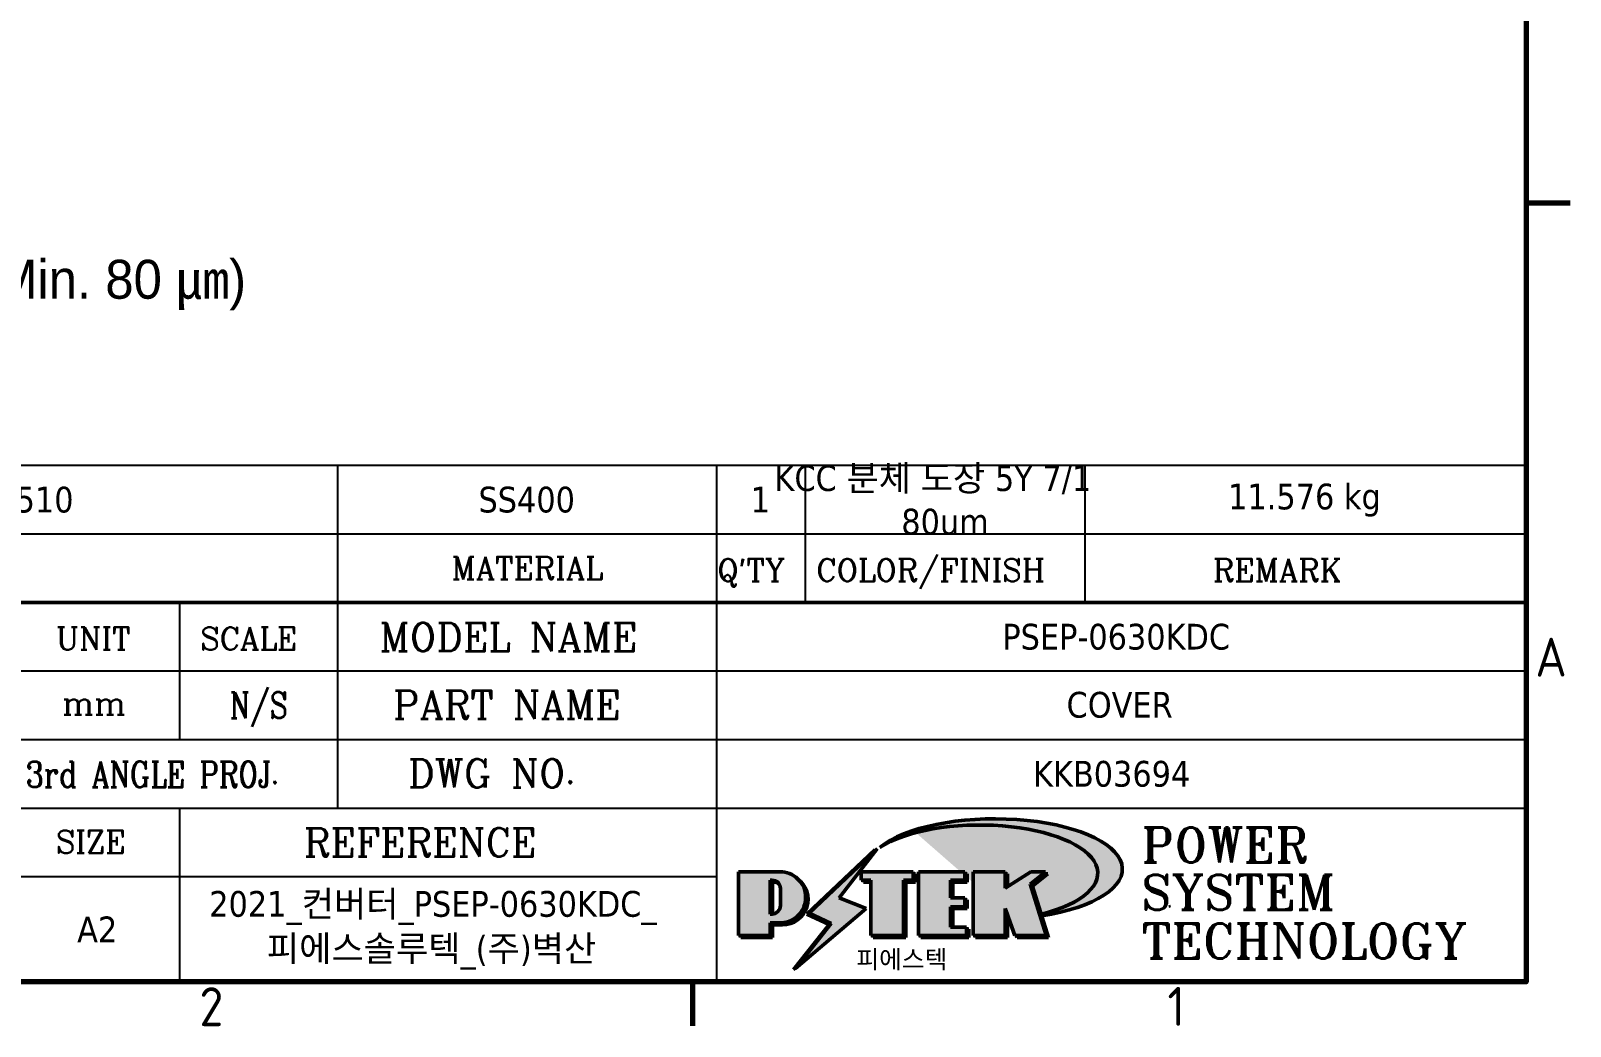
# Model space of a CAD drawing. Header units: millimetres. Extents: x 0 to 1188, y 0 to 840.
# Drawn here: x 937.5 to 1174.8, y 13.1 to 166.5 of the extents above; entities that cross this region are included whole.
import ezdxf
from ezdxf.enums import TextEntityAlignment as Align

# ---------------------------------------------------------------- set-up
doc = ezdxf.new("R2010")
doc.units = ezdxf.units.MM
doc.header["$LTSCALE"] = 2
doc.layers.get('0').update_dxf_attribs({"lineweight": 25})
doc.layers.add('경계(ISO)', color=7, linetype='Continuous', lineweight=70)
doc.layers.add('기호(ISO)', color=7, linetype='Continuous', lineweight=25)
doc.layers.add('제목(ISO)', color=5, linetype='Continuous', lineweight=50, true_color=0x0000ff)
doc.layers.add('해치(ISO)', color=1, linetype='Continuous', lineweight=18, true_color=0xff0000)
doc.styles.add('HAN_370', font='', dxfattribs={"width": 2})
doc.styles.add('ISO Proportional', font='arial.ttf')
doc.styles.add('ISO ProportionalPSTEK', font='isocp.shx')
doc.styles.add('RC_284', font='ROMANC.shx')
doc.styles.add('RC_292', font='ROMANC.shx')
doc.styles.add('ROMANT_294', font='romant.shx')
doc.styles.add('텍스트 스타일333', font='ROMANC.shx', dxfattribs={"width": 0.800000011920929})
doc.styles.add('텍스트 스타일359', font='tahoma.ttf')
doc.styles.get('HAN_370').set_extended_font_data('GulimChe')

# ---------------------------------------------------------------- blocks, each defined once
blk = doc.blocks.new('경계 Default Border')
at = {"layer": '경계(ISO)'}
for p, q in [((584.0000152587891, 70), (587.400016784668, 70)), ((519.7499847412109, 10), (519.7499847412109, 6.599999666213989))]:
    blk.add_line(p, q, dxfattribs=at)
at = {"layer": '경계(ISO)', "flags": 128}
blk.add_lwpolyline([(10, 10), (10, 410), (584.0000152587891, 410), (584.0000152587891, 10), (10, 10)], dxfattribs=at)
at = {"layer": '경계(ISO)', "color": 1, "true_color": 0xff0000, "char_height": 3.00000011920929, "attachment_point": 7, "style": 'ISO ProportionalPSTEK'}
for s, insert in [('A', (584.7144008173592, 33.49284856929444)), ('2', (481.752739416884, 6.57139439638704)), ('1', (556.3610661041481, 6.59999988079071))]:
    blk.add_mtext(s, dxfattribs=dict(at, insert=insert))
blk = doc.blocks.new('제목 블록 PSTEK')
at = {"true_color": 0x848484}
for points in [[(317.2195697678507, 17.0593801673321), (322.0326348870767, 21.62682475217465), (322.2781991042243, 21.94392121864296), (317.0471853425802, 16.97985676345368), (318.7512090904202, 16.1899260703855), (316.0018030350395, 12.71868385740789), (316.3356552234328, 13.00206718743325), (318.9235935156908, 16.2694494742633)], [(321.9846681452406, 19.60711530335299), (321.4042753185749, 19.60711530335299), (321.4042753185749, 19.45905590879572), (321.9846681452406, 19.45905590879572)], [(324.6615819988275, 19.45905590879572), (325.4196460989604, 19.45905590879572), (325.4196460989604, 20.11051724484596), (325.2419748254881, 20.11051724484596), (325.2419748254881, 19.60711530335299), (324.4839107253602, 19.60711530335299), (324.4839107253602, 15.3430047401139), (322.1623394187076, 15.3430047401139), (322.1623394187076, 15.19494534555726), (324.6615819988275, 15.19494534555726)], [(328.2914414389548, 19.45905590879572), (329.4054050004294, 19.45905590879572), (329.4054050004294, 20.11051724484596), (329.2277337269622, 20.11051724484596), (329.2277337269622, 19.60711530335299), (328.1137701654877, 19.60711530335299), (328.1137701654877, 18.25543873810179), (328.2914414389548, 18.25543873810179)], [(332.5088862584528, 20.1105172448466), (332.3312149849806, 20.1105172448466), (332.3312149849806, 18.99741471888368), (332.5088862584528, 19.11081371413894)], [(335.6156307331414, 20.11051724484596), (335.2535118015555, 20.11051724484596), (334.2514536401189, 19.30614745124769), (335.4855464857051, 15.3430047401139), (333.1954852176545, 15.3430047401139), (333.2478643833523, 15.19494534555726), (335.6632177591723, 15.19494534555726), (334.4291249135862, 19.15808805669106)], [(328.2914414389548, 17.41554667867274), (329.4054050004294, 17.41554667867274), (329.4054050004294, 18.10737934354514), (329.2277337269622, 18.10737934354514), (329.2277337269622, 17.56360607323003), (328.1137701654877, 17.56360607323003), (328.1137701654877, 15.9944660761648), (328.2914414389548, 15.9944660761648)], [(332.5088862584528, 16.92964231796647), (332.3312149849806, 17.43186301645164), (332.3312149849806, 15.3430047401139), (330.0369607660135, 15.3430047401139), (330.0369607660135, 15.19494534555726), (332.5088862584528, 15.19494534555726)], [(329.5356972676428, 15.8464066816075), (329.3580259941756, 15.8464066816075), (329.3580259941756, 15.3430047401139), (325.8342124037171, 15.3430047401139), (325.8342124037171, 15.19494534555726), (329.5356972676428, 15.19494534555726)]]:
    blk.add_hatch(color=252, dxfattribs=at).paths.add_polyline_path(points)
at = {"true_color": 0x0000ff}
blk.add_hatch(color=5, dxfattribs=at).paths.add_polyline_path([(321.6183518841322, 17.4193704504104), (319.5281351041078, 18.24969419629727), (322.4505835294948, 22.02344462252142), (317.2195697678507, 17.0593801673321), (318.9235935156908, 16.2694494742633), (316.1741874603099, 12.79820726128571)])
at = {"true_color": 0xff0000}
h = blk.add_hatch(color=1, dxfattribs=at)
edge = h.paths.add_edge_path(flags=0)
edge.add_line((314.2242174273352, 19.60711530335299), (314.2242174273352, 17.00126995915134))
edge.add_line((314.2242174273352, 17.00126995915134), (314.3485873187598, 17.00126995915134))
edge.add_arc((314.3485873187598, 17.6527312952023), 0.6514613360509371, 270, 360)
edge.add_line((315.0000486548106, 17.6527312952023), (315.0000486548106, 18.95565396730211))
edge.add_arc((314.3485873187598, 18.95565396730212), 0.6514613360508712, 0, 90)
edge.add_line((314.3485873187598, 19.60711530335299), (314.2242174273352, 19.60711530335299))
edge = h.paths.add_edge_path()
edge.add_arc((314.9847713324306, 18.28938669179658), 1.969189947606664, 269.9999999999959, 450)
edge.add_line((314.9847713324306, 20.25857663940318), (311.7664314776902, 20.25857663940324))
edge.add_line((311.7664314776902, 20.25857663940324), (311.7664314776902, 15.3430047401139))
edge.add_line((311.7664314776902, 15.3430047401139), (314.2242174273352, 15.3430047401139))
edge.add_line((314.2242174273352, 15.3430047401139), (314.2242174273352, 16.32019674418991))
edge.add_line((314.2242174273352, 16.32019674418991), (314.9847713324307, 16.32019674418991))
for points in [[(324.4839107253602, 19.60711530335299), (325.2419748254881, 19.60711530335299), (325.2419748254881, 20.25857663940324), (321.2266040451076, 20.25857663940324), (321.2266040451076, 19.60711530335299), (321.9846681452406, 19.60711530335299), (321.9846681452406, 15.3430047401139), (324.4839107253602, 15.3430047401139)], [(329.2277337269622, 20.25857663940324), (325.65654113025, 20.25857663940324), (325.65654113025, 15.3430047401139), (329.3580259941756, 15.3430047401139), (329.3580259941756, 15.9944660761648), (328.1137701654877, 15.9944660761648), (328.1137701654877, 17.56360607323003), (329.2277337269622, 17.56360607323003), (329.2277337269622, 18.25543873810179), (328.1137701654877, 18.25543873810179), (328.1137701654877, 19.60711530335299), (329.2277337269622, 19.60711530335299)], [(332.3312149849806, 20.25857663940324), (329.8592894925411, 20.25857663940324), (329.8592894925411, 15.3430047401139), (332.3312149849806, 15.3430047401139), (332.3312149849806, 17.4318630164523), (333.0701931098801, 15.3430047401139), (335.4855464857051, 15.3430047401139), (334.2514536401189, 19.30614745124769), (335.4379594596742, 20.25857663940324), (334.3071782107978, 20.25857663940324), (332.3312149849806, 18.99741471888304)]]:
    blk.add_hatch(color=1, dxfattribs=at).paths.add_polyline_path(points)
at = {"true_color": 0x848484}
h = blk.add_hatch(color=252, dxfattribs=at)
edge = h.paths.add_edge_path()
edge.add_arc((314.9847713324309, 18.28938669179657), 1.969189947606666, 270, 406.8278729790604)
edge.add_arc((315.1624426058984, 18.1413272972396), 1.969189947606962, -90, 53.560984836317004, ccw=False)
edge.add_line((315.1624426058984, 16.17213734963263), (314.4018887008024, 16.17213734963263))
edge.add_line((314.4018887008024, 16.17213734963263), (314.4018887008024, 15.19494534555726))
edge.add_line((314.4018887008024, 15.19494534555726), (311.9441027511573, 15.19494534555726))
edge.add_line((311.9441027511573, 15.19494534555726), (311.9441027511573, 15.3430047401139))
edge.add_line((311.9441027511573, 15.3430047401139), (314.2242174273352, 15.3430047401139))
edge.add_line((314.2242174273352, 15.3430047401139), (314.2242174273352, 16.32019674418991))
edge.add_line((314.2242174273352, 16.32019674418991), (314.9847713324309, 16.32019674418991))
h = blk.add_hatch(color=252, dxfattribs=at)
edge = h.paths.add_edge_path()
edge.add_line((314.4018887008024, 19.45905590879572), (314.5262585922315, 19.45905590879572))
edge.add_arc((314.5262585922314, 18.80759457274939), 0.6514613360463194, 60.4189348879147, 90.00000000000318, ccw=False)
edge.add_arc((314.3485873187602, 18.95565396730057), 0.6514613360524251, 39.96992292766206, 90.00000000009999)
edge.add_line((314.3485873187591, 19.60711530335307), (314.2242174273352, 19.60711530335298))
edge.add_line((314.2242174273352, 19.60711530335299), (314.2242174273352, 17.00126995915134))
edge.add_line((314.2242174273352, 17.00126995915134), (314.3485873187591, 17.00126995915134))
edge.add_arc((314.3485873187568, 17.652731295233), 0.6514613360816299, 270.0000000002, 274.6930825552478)
edge.add_line((314.4018887008024, 17.0034541317032), (314.4018887008024, 19.45905590879572))
at = {"layer": '해치(ISO)', "true_color": 0x27d1fc}
h = blk.add_hatch(color=140, dxfattribs=at)
edge = h.paths.add_edge_path()
edge.add_ellipse((330.3660919371412, 20.15576403068321), major_axis=(9.100907360794343, 0), ratio=0.4069904968023172, start_angle=301.3098473703837, end_angle=507.7436900681698)
edge.add_ellipse((331.5340919371412, 20.4634168429492), major_axis=(-9.82350664112931, 0), ratio=0.3942600559756514, start_angle=111.51207141178469, end_angle=334.47025347086895, ccw=False)
edge.add_line((335.1363447531188, 16.8601935978785), (335.0955236905705, 16.99119398620872))
at = {"color": 180, "true_color": 0x3f00ff}
for p, q in [((182.4757929790549, 51.56524660363496), (372.4757929537551, 51.56524660363496)), ((280.8758854511282, 51.56524660363496), (280.8758854511282, 41.00524660363494)), ((310.0881549537552, 51.56524660363496), (310.0881549537553, 41.00524660363494)), ((316.9044520275131, 51.56524660363496), (316.9044520275127, 41.00524660363494)), ((338.4566026226726, 51.56524660363496), (338.4566026226727, 41.00524660363494)), ((372.4757929537551, 51.56524660363496), (372.4757929537551, 11.79100474011389)), ((182.475792979055, 46.2852466036349), (372.4757929537551, 46.28524660363492)), ((268.6918866058747, 41.00524660363494), (268.6918866058747, 30.44524660363498)), ((280.8758854511282, 41.00524660363494), (280.8758854511282, 25.16524660363502)), ((310.088154953755, 41.00524660363494), (310.088154953755, 11.79100474011392)), ((206.451475290024, 35.72524660363497), (372.4757929537551, 35.72524660363497)), ((255.917593136736, 30.44524660363498), (372.4757929537552, 30.44524660363501)), ((255.9175931367359, 25.16524660363502), (372.4757929537552, 25.165246603635)), ((268.6918866058744, 25.16524660363502), (268.6918866058744, 11.79100474011392)), ((255.9175931367359, 19.88524660363481), (310.0881549537553, 19.88524660363481)), ((182.475792979055, 11.79100474011392), (372.4757929537551, 11.79100474011389))]:
    blk.add_line(p, q, dxfattribs=at)
at = {"color": 7, "lineweight": 50}
blk.add_line((206.451475290024, 41.00524660363494), (372.4757929537551, 41.00524660363496), dxfattribs=at)
at = {"color": 7}
for p, q in [((322.2781991042243, 21.94392121864296), (317.0471853425802, 16.97985676345368)), ((322.4505835294948, 22.02344462252142), (317.2195697678507, 17.0593801673321)), ((317.2195697678507, 17.0593801673321), (322.0326348870767, 21.62682475217465)), ((319.5281351041078, 18.24969419629727), (322.4505835294948, 22.02344462252142)), ((322.0326348870767, 21.62682475217465), (322.2781991042243, 21.94392121864296)), ((311.7664314776902, 20.25900474011391), (311.7664314776902, 15.34300474011391)), ((314.9847713324309, 20.25857663940324), (311.7664314776902, 20.25857663940324)), ((314.9847713324309, 20.25857663940324), (311.7664314776902, 20.25857663940324)), ((311.7664314776902, 20.25857663940324), (311.7664314776902, 15.3430047401139)), ((325.2419748254881, 20.25857663940324), (321.2266040451076, 20.25857663940324)), ((321.2266040451076, 20.25857663940324), (321.2266040451076, 19.60711530335299)), ((325.2419748254881, 20.25857663940324), (321.2266040451076, 20.25857663940324)), ((321.2266040451076, 20.25857663940324), (321.2266040451076, 19.60711530335299)), ((325.2419748254881, 19.60711530335299), (325.2419748254881, 20.25857663940324)), ((325.2419748254881, 19.60711530335299), (325.2419748254881, 20.25857663940324)), ((329.2277337269622, 20.25857663940324), (325.65654113025, 20.25857663940324)), ((325.65654113025, 20.25857663940324), (325.65654113025, 15.3430047401139)), ((325.65654113025, 20.25857663940324), (325.65654113025, 15.3430047401139)), ((329.2277337269622, 20.25857663940324), (325.65654113025, 20.25857663940324)), ((329.2277337269622, 19.60711530335299), (329.2277337269622, 20.25857663940324)), ((329.2277337269622, 19.60711530335299), (329.2277337269622, 20.25857663940324)), ((332.3312149849806, 20.25857663940324), (329.8592894925411, 20.25857663940324)), ((329.8592894925411, 20.25857663940324), (329.8592894925411, 15.3430047401139)), ((329.8592894925411, 20.25857663940324), (329.8592894925411, 15.3430047401139)), ((332.3312149849806, 20.25857663940324), (329.8592894925411, 20.25857663940324)), ((334.3071782107978, 20.25857663940324), (332.3312149849806, 18.99741471888304)), ((332.3312149849806, 18.99741471888304), (332.3312149849806, 20.25857663940324)), ((334.3071782107978, 20.25857663940324), (332.3312149849806, 18.99741471888304)), ((332.3312149849806, 18.99741471888304), (332.3312149849806, 20.25857663940324)), ((334.2514536401189, 19.30614745124769), (335.4379594596742, 20.25857663940324)), ((334.2514536401189, 19.30614745124769), (335.4379594596742, 20.25857663940324)), ((335.4379594596742, 20.25857663940324), (334.3071782107978, 20.25857663940324)), ((335.4379594596742, 20.25857663940324), (334.3071782107978, 20.25857663940324)), ((314.2242174273352, 17.00126995915134), (314.2242174273352, 19.60711530335299)), ((314.2242174273352, 19.60711530335299), (314.3485873187591, 19.60711530335299)), ((314.3485873187591, 19.60711530335299), (314.2242174273352, 19.60711530335299)), ((314.2242174273352, 19.60711530335299), (314.2242174273352, 17.00126995915134)), ((314.2242174273352, 17.00126995915134), (314.2242174273352, 19.60711530335299)), ((314.2242174273352, 19.60711530335299), (314.3485873187591, 19.60711530335299)), ((314.4018887008024, 19.45905590879572), (314.5262585922314, 19.45905590879572)), ((314.4018887008024, 17.0034541317032), (314.4018887008024, 19.45905590879572)), ((321.2266040451076, 19.60711530335299), (321.9846681452406, 19.60711530335299)), ((321.2266040451076, 19.60711530335299), (321.9846681452406, 19.60711530335299)), ((321.4042753185749, 19.60711530335299), (321.4042753185749, 19.45905590879572)), ((321.9846681452406, 19.60711530335299), (321.4042753185749, 19.60711530335299)), ((321.4042753185749, 19.45905590879572), (321.9846681452406, 19.45905590879572)), ((321.9846681452406, 19.60711530335299), (321.9846681452406, 15.3430047401139)), ((321.9846681452406, 19.45905590879572), (321.9846681452406, 19.60711530335299)), ((321.9846681452406, 19.60711530335299), (321.9846681452406, 15.3430047401139)), ((324.4839107253602, 19.60711530335299), (325.2419748254881, 19.60711530335299)), ((324.4839107253602, 15.3430047401139), (324.4839107253602, 19.60711530335299)), ((325.2419748254881, 19.60711530335299), (324.4839107253602, 19.60711530335299)), ((324.4839107253602, 19.60711530335299), (324.4839107253602, 15.3430047401139)), ((324.4839107253602, 19.60711530335299), (325.2419748254881, 19.60711530335299)), ((324.4839107253602, 15.3430047401139), (324.4839107253602, 19.60711530335299)), ((324.6615819988275, 19.45905590879572), (325.4196460989604, 19.45905590879572)), ((324.6615819988275, 15.19494534555726), (324.6615819988275, 19.45905590879572)), ((325.4196460989604, 20.11051724484596), (325.2419748254881, 20.11051724484596)), ((325.2419748254881, 20.11051724484596), (325.2419748254881, 19.60711530335299)), ((325.4196460989604, 19.45905590879572), (325.4196460989604, 20.11051724484596)), ((328.1137701654877, 18.25543873810179), (328.1137701654877, 19.60711530335299)), ((328.1137701654877, 19.60711530335299), (329.2277337269622, 19.60711530335299)), ((329.2277337269622, 19.60711530335299), (328.1137701654877, 19.60711530335299)), ((328.1137701654877, 19.60711530335299), (328.1137701654877, 18.25543873810179)), ((328.1137701654877, 18.25543873810179), (328.1137701654877, 19.60711530335299)), ((328.1137701654877, 19.60711530335299), (329.2277337269622, 19.60711530335299)), ((328.2914414389548, 18.25543873810179), (328.2914414389548, 19.45905590879572)), ((328.2914414389548, 19.45905590879572), (329.4054050004294, 19.45905590879572)), ((329.4054050004294, 20.11051724484596), (329.2277337269622, 20.11051724484596)), ((329.2277337269622, 20.11051724484596), (329.2277337269622, 19.60711530335299)), ((329.4054050004294, 19.45905590879572), (329.4054050004294, 20.11051724484596)), ((332.5088862584528, 20.1105172448466), (332.3312149849806, 20.1105172448466)), ((332.3312149849806, 20.1105172448466), (332.3312149849806, 18.99741471888368)), ((332.3312149849806, 18.99741471888368), (332.5088862584528, 19.11081371413894)), ((332.5088862584528, 19.11081371413894), (332.5088862584528, 20.1105172448466)), ((335.2535118015555, 20.11051724484596), (334.2514536401189, 19.30614745124769)), ((335.4855464857051, 15.3430047401139), (334.2514536401189, 19.30614745124769)), ((334.2514536401189, 19.30614745124769), (335.4855464857051, 15.3430047401139)), ((335.4855464857051, 15.3430047401139), (334.2514536401189, 19.30614745124769)), ((334.4291249135862, 19.15808805669104), (335.6156307331414, 20.11051724484596)), ((335.6632177591723, 15.19494534555726), (334.4291249135862, 19.15808805669104)), ((335.6156307331414, 20.11051724484596), (335.2535118015555, 20.11051724484596)), ((315.0000486548106, 18.95565396730275), (315.0000486548106, 17.65273129520161)), ((315.0000486548106, 18.95565396730275), (315.0000486548106, 17.65273129520161)), ((321.6183518841322, 17.4193704504104), (319.5281351041078, 18.24969419629727)), ((329.2277337269622, 18.25543873810179), (328.1137701654877, 18.25543873810179)), ((328.1137701654877, 18.25543873810179), (328.2914414389548, 18.25543873810179)), ((329.2277337269622, 18.25543873810179), (328.1137701654877, 18.25543873810179)), ((329.2277337269622, 17.56360607323003), (329.2277337269622, 18.25543873810179)), ((329.2277337269622, 17.56360607323003), (329.2277337269622, 18.25543873810179)), ((329.4054050004294, 18.10737934354514), (329.2277337269622, 18.10737934354514)), ((329.2277337269622, 18.10737934354514), (329.2277337269622, 17.56360607323003)), ((329.4054050004294, 17.41554667867274), (329.4054050004294, 18.10737934354514)), ((314.3485873187591, 17.00126995915134), (314.2242174273352, 17.00126995915134)), ((314.2242174273352, 17.00126995915134), (314.3485873187591, 17.00126995915134)), ((314.3485873187591, 17.00126995915134), (314.2242174273352, 17.00126995915134)), ((316.1741874603099, 12.79820726128571), (321.6183518841322, 17.4193704504104)), ((317.0471853425802, 16.97985676345368), (318.7512090904202, 16.1899260703855)), ((318.9235935156908, 16.2694494742633), (317.2195697678507, 17.0593801673321)), ((317.2195697678507, 17.0593801673321), (318.9235935156908, 16.2694494742633)), ((328.1137701654877, 17.56360607323003), (329.2277337269622, 17.56360607323003)), ((328.1137701654877, 15.9944660761648), (328.1137701654877, 17.56360607323003)), ((329.2277337269622, 17.56360607323003), (328.1137701654877, 17.56360607323003)), ((328.1137701654877, 17.56360607323003), (328.1137701654877, 15.9944660761648)), ((328.1137701654877, 17.56360607323003), (329.2277337269622, 17.56360607323003)), ((328.1137701654877, 15.9944660761648), (328.1137701654877, 17.56360607323003)), ((328.2914414389548, 15.9944660761648), (328.2914414389548, 17.41554667867274)), ((328.2914414389548, 17.41554667867274), (329.4054050004294, 17.41554667867274)), ((332.3312149849806, 17.4318630164523), (333.0701931098801, 15.3430047401139)), ((332.3312149849806, 15.3430047401139), (332.3312149849806, 17.4318630164523)), ((332.5088862584528, 16.92964231796647), (332.3312149849806, 17.43186301645164)), ((332.3312149849806, 17.43186301645164), (332.3312149849806, 15.3430047401139)), ((332.3312149849806, 17.4318630164523), (333.0701931098801, 15.3430047401139)), ((332.3312149849806, 15.3430047401139), (332.3312149849806, 17.4318630164523)), ((332.5088862584528, 15.19494534555726), (332.5088862584528, 16.92964231796647)), ((345.0447381189468, 17.50375595811051), (344.9867755289346, 17.689895936919)), ((314.2242174273352, 16.32019674418991), (314.9847713324309, 16.32019674418991)), ((314.2242174273352, 15.3430047401139), (314.2242174273352, 16.32019674418991)), ((314.9847713324309, 16.32019674418991), (314.2242174273352, 16.32019674418991)), ((314.2242174273352, 16.32019674418991), (314.2242174273352, 15.3430047401139)), ((314.2242174273352, 16.32019674418991), (314.9847713324309, 16.32019674418991)), ((314.2242174273352, 15.3430047401139), (314.2242174273352, 16.32019674418991)), ((314.4018887008024, 16.17213734963263), (315.162442605898, 16.17213734963263)), ((314.4018887008024, 15.19494534555726), (314.4018887008024, 16.17213734963263)), ((318.7512090904202, 16.1899260703855), (316.0018030350395, 12.71868385740789)), ((318.9235935156908, 16.2694494742633), (316.1741874603099, 12.79820726128571)), ((316.3356552234328, 13.00206718743325), (318.9235935156908, 16.2694494742633)), ((329.3580259941756, 15.9944660761648), (328.1137701654877, 15.9944660761648)), ((328.1137701654877, 15.9944660761648), (328.2914414389548, 15.9944660761648)), ((329.3580259941756, 15.9944660761648), (328.1137701654877, 15.9944660761648)), ((329.3580259941756, 15.3430047401139), (329.3580259941756, 15.9944660761648)), ((329.3580259941756, 15.3430047401139), (329.3580259941756, 15.9944660761648)), ((329.5356972676428, 15.8464066816075), (329.3580259941756, 15.8464066816075)), ((329.3580259941756, 15.8464066816075), (329.3580259941756, 15.3430047401139)), ((329.5356972676428, 15.19494534555726), (329.5356972676428, 15.8464066816075)), ((311.7664314776902, 15.3430047401139), (314.2242174273352, 15.3430047401139)), ((311.7664314776902, 15.3430047401139), (314.2242174273352, 15.3430047401139)), ((314.2242174273352, 15.3430047401139), (311.9441027511573, 15.3430047401139)), ((311.9441027511573, 15.3430047401139), (311.9441027511573, 15.19494534555726)), ((311.9441027511573, 15.19494534555726), (314.4018887008024, 15.19494534555726)), ((321.9846681452406, 15.3430047401139), (324.4839107253602, 15.3430047401139)), ((321.9846681452406, 15.3430047401139), (324.4839107253602, 15.3430047401139)), ((324.4839107253602, 15.3430047401139), (322.1623394187076, 15.3430047401139)), ((322.1623394187076, 15.3430047401139), (322.1623394187076, 15.19494534555726)), ((322.1623394187076, 15.19494534555726), (324.6615819988275, 15.19494534555726)), ((325.65654113025, 15.3430047401139), (329.3580259941756, 15.3430047401139)), ((325.65654113025, 15.3430047401139), (329.3580259941756, 15.3430047401139)), ((329.3580259941756, 15.3430047401139), (325.8342124037171, 15.3430047401139)), ((325.8342124037171, 15.3430047401139), (325.8342124037171, 15.19494534555726)), ((325.8342124037171, 15.19494534555726), (329.5356972676428, 15.19494534555726)), ((329.8592894925411, 15.3430047401139), (332.3312149849806, 15.3430047401139)), ((329.8592894925411, 15.3430047401139), (332.3312149849806, 15.3430047401139)), ((332.3312149849806, 15.3430047401139), (330.0369607660135, 15.3430047401139)), ((330.0369607660135, 15.3430047401139), (330.0369607660135, 15.19494534555726)), ((330.0369607660135, 15.19494534555726), (332.5088862584528, 15.19494534555726)), ((333.0701931098801, 15.3430047401139), (335.4855464857051, 15.3430047401139)), ((333.0701931098801, 15.3430047401139), (335.4855464857051, 15.3430047401139)), ((335.4855464857051, 15.3430047401139), (333.1954852176545, 15.3430047401139)), ((333.1954852176545, 15.3430047401139), (333.2478643833523, 15.19494534555726)), ((333.2478643833523, 15.19494534555726), (335.6632177591723, 15.19494534555726)), ((316.0018030350395, 12.71868385740789), (316.3356552234328, 13.00206718743325))]:
    blk.add_line(p, q, dxfattribs=at)
at = {"color": 5, "true_color": 0x0000ff}
for p, q in [((322.4505835294948, 22.02344462252142), (317.2195697678507, 17.0593801673321)), ((319.5281351041078, 18.24969419629727), (322.4505835294948, 22.02344462252142)), ((321.6183518841322, 17.4193704504104), (319.5281351041078, 18.24969419629727)), ((316.1741874603099, 12.79820726128571), (321.6183518841322, 17.4193704504104)), ((317.2195697678507, 17.0593801673321), (318.9235935156908, 16.2694494742633)), ((318.9235935156908, 16.2694494742633), (316.1741874603099, 12.79820726128571))]:
    blk.add_line(p, q, dxfattribs=at)
at = {"color": 1, "true_color": 0xff0000}
for p, q in [((314.9847713324309, 20.25857663940324), (311.7664314776902, 20.25857663940324)), ((311.7664314776902, 20.25857663940324), (311.7664314776902, 15.3430047401139)), ((325.2419748254881, 20.25857663940324), (321.2266040451076, 20.25857663940324)), ((321.2266040451076, 20.25857663940324), (321.2266040451076, 19.60711530335299)), ((325.2419748254881, 19.60711530335299), (325.2419748254881, 20.25857663940324)), ((329.2277337269622, 20.25857663940324), (325.65654113025, 20.25857663940324)), ((325.65654113025, 20.25857663940324), (325.65654113025, 15.3430047401139)), ((329.2277337269622, 19.60711530335299), (329.2277337269622, 20.25857663940324)), ((332.3312149849806, 20.25857663940324), (329.8592894925411, 20.25857663940324)), ((329.8592894925411, 20.25857663940324), (329.8592894925411, 15.3430047401139)), ((334.3071782107978, 20.25857663940324), (332.3312149849806, 18.99741471888304)), ((332.3312149849806, 18.99741471888304), (332.3312149849806, 20.25857663940324)), ((334.2514536401189, 19.30614745124769), (335.4379594596742, 20.25857663940324)), ((335.4379594596742, 20.25857663940324), (334.3071782107978, 20.25857663940324)), ((314.2242174273352, 17.00126995915134), (314.2242174273352, 19.60711530335299)), ((314.2242174273352, 19.60711530335299), (314.3485873187591, 19.60711530335299)), ((321.2266040451076, 19.60711530335299), (321.9846681452406, 19.60711530335299)), ((321.9846681452406, 19.60711530335299), (321.9846681452406, 15.3430047401139)), ((324.4839107253602, 19.60711530335299), (325.2419748254881, 19.60711530335299)), ((324.4839107253602, 15.3430047401139), (324.4839107253602, 19.60711530335299)), ((328.1137701654877, 18.25543873810179), (328.1137701654877, 19.60711530335299)), ((328.1137701654877, 19.60711530335299), (329.2277337269622, 19.60711530335299)), ((335.4855464857051, 15.3430047401139), (334.2514536401189, 19.30614745124769)), ((315.0000486548106, 18.95565396730275), (315.0000486548106, 17.65273129520161)), ((329.2277337269622, 18.25543873810179), (328.1137701654877, 18.25543873810179)), ((329.2277337269622, 17.56360607323003), (329.2277337269622, 18.25543873810179)), ((314.3485873187591, 17.00126995915134), (314.2242174273352, 17.00126995915134)), ((328.1137701654877, 17.56360607323003), (329.2277337269622, 17.56360607323003)), ((328.1137701654877, 15.9944660761648), (328.1137701654877, 17.56360607323003)), ((332.3312149849806, 17.4318630164523), (333.0701931098801, 15.3430047401139)), ((332.3312149849806, 15.3430047401139), (332.3312149849806, 17.4318630164523)), ((314.2242174273352, 16.32019674418991), (314.9847713324309, 16.32019674418991)), ((314.2242174273352, 15.3430047401139), (314.2242174273352, 16.32019674418991)), ((329.3580259941756, 15.9944660761648), (328.1137701654877, 15.9944660761648)), ((329.3580259941756, 15.3430047401139), (329.3580259941756, 15.9944660761648)), ((311.7664314776902, 15.3430047401139), (314.2242174273352, 15.3430047401139)), ((321.9846681452406, 15.3430047401139), (324.4839107253602, 15.3430047401139)), ((325.65654113025, 15.3430047401139), (329.3580259941756, 15.3430047401139)), ((329.8592894925411, 15.3430047401139), (332.3312149849806, 15.3430047401139)), ((333.0701931098801, 15.3430047401139), (335.4855464857051, 15.3430047401139))]:
    blk.add_line(p, q, dxfattribs=at)
at = {"color": 7}
for centre, radius, start, end in [((314.9847713324309, 18.28938669179658), 1.969189947606665, 270, 90), ((314.9847713324309, 18.28938669179658), 1.969189947606665, 270, 90), ((314.3485873187598, 18.95565396730211), 0.6514613360508712, 0, 90), ((314.3485873187602, 18.95565396730057), 0.6514613360524251, 39.96992292766117, 90), ((314.3485873187598, 18.95565396730212), 0.6514613360508712, 0, 90), ((314.5262585922314, 18.80759457274939), 0.6514613360463193, 60.41893488791137, 90), ((314.9847713324307, 18.2893866917965), 1.969189947606594, 270, 46.82787297909833), ((315.1624426058984, 18.1413272972396), 1.969189947606961, 270, 53.56098483636067), ((314.3485873187597, 17.65273129520228), 0.6514613360509381, 270, 0), ((314.3485873187598, 17.6527312952023), 0.6514613360509381, 270, 0), ((314.3485873187568, 17.652731295233), 0.6514613360816299, 270, 274.6930825552478)]:
    blk.add_arc(centre, radius, start, end, dxfattribs=at)
at = {"color": 1, "true_color": 0xff0000}
for centre, radius, start, end in [((314.9847713324309, 18.28938669179657), 1.969189947606665, 270, 90), ((314.3485873187598, 18.95565396730211), 0.6514613360508712, 0, 90), ((314.3485873187598, 17.6527312952023), 0.6514613360509381, 270, 0)]:
    blk.add_arc(centre, radius, start, end, dxfattribs=at)
at = {"layer": '제목(ISO)'}
for p, q in [((322.2781991042243, 21.94392121864296), (317.0471853425802, 16.97985676345368)), ((322.4505835294948, 22.02344462252142), (317.2195697678507, 17.0593801673321)), ((317.2195697678507, 17.0593801673321), (322.0326348870767, 21.62682475217465)), ((319.5281351041078, 18.24969419629727), (322.4505835294948, 22.02344462252142)), ((322.0326348870767, 21.62682475217465), (322.2781991042243, 21.94392121864296)), ((314.9847713324306, 20.25857663940324), (311.7664314776902, 20.25857663940324)), ((311.7664314776902, 20.25857663940324), (311.7664314776902, 15.3430047401139)), ((325.2419748254881, 20.25857663940324), (321.2266040451076, 20.25857663940324)), ((321.2266040451076, 20.25857663940324), (321.2266040451076, 19.60711530335299)), ((325.2419748254881, 19.60711530335299), (325.2419748254881, 20.25857663940324)), ((329.2277337269622, 20.25857663940324), (325.65654113025, 20.25857663940324)), ((325.65654113025, 20.25857663940324), (325.65654113025, 15.3430047401139)), ((329.2277337269622, 19.60711530335299), (329.2277337269622, 20.25857663940324)), ((332.3312149849806, 20.25857663940324), (329.8592894925411, 20.25857663940324)), ((329.8592894925411, 20.25857663940324), (329.8592894925411, 15.3430047401139)), ((334.3071782107978, 20.25857663940324), (332.3312149849806, 18.99741471888304)), ((332.3312149849806, 18.99741471888304), (332.3312149849806, 20.25857663940324)), ((334.2514536401189, 19.30614745124769), (335.4379594596742, 20.25857663940324)), ((335.4379594596742, 20.25857663940324), (334.3071782107978, 20.25857663940324)), ((314.2242174273352, 17.00126995915134), (314.2242174273352, 19.60711530335299)), ((314.2242174273352, 19.60711530335299), (314.3485873187598, 19.60711530335299)), ((314.3485873187591, 19.60711530335299), (314.2242174273352, 19.60711530335299)), ((314.2242174273352, 19.60711530335299), (314.2242174273352, 17.00126995915134)), ((314.4018887008024, 19.45905590879572), (314.5262585922314, 19.45905590879572)), ((314.4018887008024, 17.0034541317032), (314.4018887008024, 19.45905590879572)), ((321.2266040451076, 19.60711530335299), (321.9846681452406, 19.60711530335299)), ((321.9846681452406, 19.60711530335299), (321.4042753185749, 19.60711530335299)), ((321.4042753185749, 19.60711530335299), (321.4042753185749, 19.45905590879572)), ((321.4042753185749, 19.45905590879572), (321.9846681452406, 19.45905590879572)), ((321.9846681452406, 19.60711530335299), (321.9846681452406, 15.3430047401139)), ((321.9846681452406, 19.45905590879572), (321.9846681452406, 19.60711530335299)), ((324.4839107253602, 19.60711530335299), (325.2419748254881, 19.60711530335299)), ((324.4839107253602, 15.3430047401139), (324.4839107253602, 19.60711530335299)), ((325.2419748254881, 19.60711530335299), (324.4839107253602, 19.60711530335299)), ((324.4839107253602, 19.60711530335299), (324.4839107253602, 15.3430047401139)), ((324.6615819988275, 19.45905590879572), (325.4196460989604, 19.45905590879572)), ((324.6615819988275, 15.19494534555726), (324.6615819988275, 19.45905590879572)), ((325.4196460989604, 20.11051724484596), (325.2419748254881, 20.11051724484596)), ((325.2419748254881, 20.11051724484596), (325.2419748254881, 19.60711530335299)), ((325.4196460989604, 19.45905590879572), (325.4196460989604, 20.11051724484596)), ((328.1137701654877, 18.25543873810179), (328.1137701654877, 19.60711530335299)), ((328.1137701654877, 19.60711530335299), (329.2277337269622, 19.60711530335299)), ((329.2277337269622, 19.60711530335299), (328.1137701654877, 19.60711530335299)), ((328.1137701654877, 19.60711530335299), (328.1137701654877, 18.25543873810179)), ((328.2914414389548, 19.45905590879572), (329.4054050004294, 19.45905590879572)), ((328.2914414389548, 18.25543873810179), (328.2914414389548, 19.45905590879572)), ((329.4054050004294, 20.11051724484596), (329.2277337269622, 20.11051724484596)), ((329.2277337269622, 20.11051724484596), (329.2277337269622, 19.60711530335299)), ((329.4054050004294, 19.45905590879572), (329.4054050004294, 20.11051724484596)), ((332.5088862584528, 20.1105172448466), (332.3312149849806, 20.1105172448466)), ((332.3312149849806, 20.1105172448466), (332.3312149849806, 18.99741471888368)), ((332.3312149849806, 18.99741471888368), (332.5088862584528, 19.11081371413894)), ((332.5088862584528, 19.11081371413894), (332.5088862584528, 20.1105172448466)), ((335.2535118015555, 20.11051724484596), (334.2514536401189, 19.30614745124769)), ((335.4855464857051, 15.3430047401139), (334.2514536401189, 19.30614745124769)), ((334.2514536401189, 19.30614745124769), (335.4855464857051, 15.3430047401139)), ((334.4291249135862, 19.15808805669106), (335.6156307331414, 20.11051724484596)), ((335.6632177591723, 15.19494534555726), (334.4291249135862, 19.15808805669106)), ((335.6156307331414, 20.11051724484596), (335.2535118015555, 20.11051724484596)), ((315.0000486548106, 18.95565396730211), (315.0000486548106, 17.6527312952023)), ((321.6183518841322, 17.4193704504104), (319.5281351041078, 18.24969419629727)), ((329.2277337269622, 18.25543873810179), (328.1137701654877, 18.25543873810179)), ((328.1137701654877, 18.25543873810179), (328.2914414389548, 18.25543873810179)), ((329.2277337269622, 17.56360607323003), (329.2277337269622, 18.25543873810179)), ((329.4054050004294, 18.10737934354514), (329.2277337269622, 18.10737934354514)), ((329.2277337269622, 18.10737934354514), (329.2277337269622, 17.56360607323003)), ((329.4054050004294, 17.41554667867274), (329.4054050004294, 18.10737934354514)), ((314.3485873187598, 17.00126995915134), (314.2242174273352, 17.00126995915134)), ((314.2242174273352, 17.00126995915134), (314.3485873187591, 17.00126995915134)), ((316.1741874603099, 12.79820726128571), (321.6183518841322, 17.4193704504104)), ((317.0471853425802, 16.97985676345368), (318.7512090904202, 16.1899260703855)), ((317.2195697678507, 17.0593801673321), (318.9235935156908, 16.2694494742633)), ((318.9235935156908, 16.2694494742633), (317.2195697678507, 17.0593801673321)), ((328.1137701654877, 15.9944660761648), (328.1137701654877, 17.56360607323003)), ((328.1137701654877, 17.56360607323003), (329.2277337269622, 17.56360607323003)), ((329.2277337269622, 17.56360607323003), (328.1137701654877, 17.56360607323003)), ((328.1137701654877, 17.56360607323003), (328.1137701654877, 15.9944660761648)), ((328.2914414389548, 17.41554667867274), (329.4054050004294, 17.41554667867274)), ((328.2914414389548, 15.9944660761648), (328.2914414389548, 17.41554667867274)), ((332.3312149849806, 15.3430047401139), (332.3312149849806, 17.4318630164523)), ((332.3312149849806, 17.4318630164523), (333.0701931098801, 15.3430047401139)), ((332.5088862584528, 16.92964231796647), (332.3312149849806, 17.43186301645164)), ((332.3312149849806, 17.43186301645164), (332.3312149849806, 15.3430047401139)), ((332.5088862584528, 15.19494534555726), (332.5088862584528, 16.92964231796647)), ((314.2242174273352, 15.3430047401139), (314.2242174273352, 16.32019674418991)), ((314.2242174273352, 16.32019674418991), (314.9847713324307, 16.32019674418991)), ((314.9847713324309, 16.32019674418991), (314.2242174273352, 16.32019674418991)), ((314.2242174273352, 16.32019674418991), (314.2242174273352, 15.3430047401139)), ((314.4018887008024, 15.19494534555726), (314.4018887008024, 16.17213734963263)), ((314.4018887008024, 16.17213734963263), (315.1624426058984, 16.17213734963263)), ((318.7512090904202, 16.1899260703855), (316.0018030350395, 12.71868385740789)), ((318.9235935156908, 16.2694494742633), (316.1741874603099, 12.79820726128571)), ((316.3356552234328, 13.00206718743325), (318.9235935156908, 16.2694494742633)), ((329.3580259941756, 15.9944660761648), (328.1137701654877, 15.9944660761648)), ((328.1137701654877, 15.9944660761648), (328.2914414389548, 15.9944660761648)), ((329.3580259941756, 15.3430047401139), (329.3580259941756, 15.9944660761648)), ((329.5356972676428, 15.8464066816075), (329.3580259941756, 15.8464066816075)), ((329.3580259941756, 15.8464066816075), (329.3580259941756, 15.3430047401139)), ((329.5356972676428, 15.19494534555726), (329.5356972676428, 15.8464066816075)), ((311.7664314776902, 15.3430047401139), (314.2242174273352, 15.3430047401139)), ((314.2242174273352, 15.3430047401139), (311.9441027511573, 15.3430047401139)), ((311.9441027511573, 15.3430047401139), (311.9441027511573, 15.19494534555726)), ((311.9441027511573, 15.19494534555726), (314.4018887008024, 15.19494534555726)), ((321.9846681452406, 15.3430047401139), (324.4839107253602, 15.3430047401139)), ((324.4839107253602, 15.3430047401139), (322.1623394187076, 15.3430047401139)), ((322.1623394187076, 15.3430047401139), (322.1623394187076, 15.19494534555726)), ((322.1623394187076, 15.19494534555726), (324.6615819988275, 15.19494534555726)), ((325.65654113025, 15.3430047401139), (329.3580259941756, 15.3430047401139)), ((329.3580259941756, 15.3430047401139), (325.8342124037171, 15.3430047401139)), ((325.8342124037171, 15.3430047401139), (325.8342124037171, 15.19494534555726)), ((325.8342124037171, 15.19494534555726), (329.5356972676428, 15.19494534555726)), ((329.8592894925411, 15.3430047401139), (332.3312149849806, 15.3430047401139)), ((332.3312149849806, 15.3430047401139), (330.0369607660135, 15.3430047401139)), ((330.0369607660135, 15.3430047401139), (330.0369607660135, 15.19494534555726)), ((330.0369607660135, 15.19494534555726), (332.5088862584528, 15.19494534555726)), ((333.0701931098801, 15.3430047401139), (335.4855464857051, 15.3430047401139)), ((335.4855464857051, 15.3430047401139), (333.1954852176545, 15.3430047401139)), ((333.1954852176545, 15.3430047401139), (333.2478643833523, 15.19494534555726)), ((333.2478643833523, 15.19494534555726), (335.6632177591723, 15.19494534555726)), ((316.0018030350395, 12.71868385740789), (316.3356552234328, 13.00206718743325))]:
    blk.add_line(p, q, dxfattribs=at)
at = {"layer": '제목(ISO)', "color": 4, "true_color": 0x00ffff}
blk.add_line((335.1363447531188, 16.8601935978785), (335.0955236905705, 16.99119398620872), dxfattribs=at)
at = {"layer": '제목(ISO)'}
for centre, radius, start, end in [((314.9847713324306, 18.28938669179658), 1.969189947606664, 46.82787297909431, 90), ((314.3485873187598, 18.95565396730212), 0.6514613360508712, 0, 90), ((314.3485873187602, 18.95565396730057), 0.6514613360524251, 39.96992292766117, 90), ((314.5262585922314, 18.80759457274939), 0.6514613360463193, 60.41893488791137, 90), ((314.9847713324307, 18.2893866917965), 1.969189947606594, 270, 46.82787297909833), ((314.9847713324309, 18.28938669179657), 1.969189947606666, 270, 46.8278729790603), ((315.1624426058984, 18.1413272972396), 1.969189947606962, 270, 53.56098483631701), ((314.3485873187598, 17.6527312952023), 0.6514613360509371, 270, 0), ((314.3485873187568, 17.652731295233), 0.6514613360816299, 270, 274.6930825552478)]:
    blk.add_arc(centre, radius, start, end, dxfattribs=at)
at = {"layer": '제목(ISO)', "color": 4, "true_color": 0x00ffff}
for centre, major_axis, ratio, start_param, end_param in [((331.5340919371412, 20.4634168429492), (9.82350664112931, 0), 0.3942600559756514, 5.087845455444478, 8.97919982663645), ((330.3660919371412, 20.15576403068321), (9.100907360794343, 0), 0.4069904968023172, 5.258848905294775, 8.861799147915196)]:
    blk.add_ellipse(centre, major_axis=major_axis, ratio=ratio, start_param=start_param, end_param=end_param, dxfattribs=at)
at = {"color": 7, "style": 'RC_284'}
blk.add_text('MATERIAL', height=1.742399930953979, dxfattribs=at).set_placement((295.4820202024417, 43.64524660363492), align=Align.MIDDLE_CENTER)
at = {"color": 7}
for s, height, style, p in [("Q'TY", 1.742399930953979, 'RC_284', (310.1440786515383, 42.62317362549192)), ('COLOR/FINISH', 1.742399930953979, 'RC_284', (317.7725341324144, 42.62317362549192)), ('REMARK', 1.742399930953979, 'RC_284', (348.346649953877, 42.62317362549192)), ('MODEL NAME', 2.178000062704086, 'RC_292', (284.096330289083, 37.25462520371384)), ('UNIT', 1.742399930953979, 'RC_284', (259.1652673287452, 37.34317362549218)), ('SCALE', 1.742399930953979, 'RC_284', (270.2934779252897, 37.34317362549218)), ('mm', 1.742399930953979, 'RC_284', (259.6505418159997, 32.3543089683787)), ('PART NAME', 2.178000062704086, 'RC_292', (285.1416959765849, 32.03045329421792)), (' DWG NO.', 2.178000062704086, 'RC_292', (284.8124284083233, 26.75045329421772)), ('SIZE', 1.742399930953979, 'RC_284', (259.1652673287452, 21.69497768947366)), ('REFERENCE', 2.178000062704086, 'RC_292', (278.2741065029841, 21.43214925458022))]:
    blk.add_text(s, height=height, dxfattribs=dict(at, style=style)).set_placement(p)
at = {"color": 7, "style": '텍스트 스타일333', "width": 0.7999999523162842}
blk.add_text('N/S', height=2.000000029802322, dxfattribs=at).set_placement((274.7838860285014, 33.08524660363496), align=Align.MIDDLE_CENTER)
blk.add_text('3rd ANGLE PROJ.', height=2.000000029802322, dxfattribs=at).set_placement((256.8430306642954, 26.76148381654429))
at = {"style": 'ROMANT_294'}
for s, p in [('POWER', (342.82727231297, 20.97115304607566)), ('SYSTEM', (342.82727231297, 17.3284636719184)), ('TECHNOLOGY', (342.82727231297, 13.57194088644453))]:
    blk.add_text(s, height=2.700000107288361, dxfattribs=at).set_placement(p)
at = {"color": 7, "insert": (320.8519732224835, 14.21236326823155), "char_height": 1.400000005960464, "attachment_point": 1, "line_spacing_factor": 0.3319999873638153, "style": 'HAN_370'}
blk.add_mtext('\\fHY견고딕|b0|i0;\\H1.4000;피에스텍', dxfattribs=at)
at = {"layer": '제목(ISO)', "color": 7, "style": '텍스트 스타일359'}
for tag, p in [('4._COLOR_001', (314.5494470160825, 49.5866555044509)), ('부품_번호_001', (195.8218407728426, 47.68851719507643)), ('설명_001', (234.4779413338881, 47.93093315671037)), ('재질_001', (291.7330019921214, 47.93438708374926)), ("3._Q'TY_001", (312.7118730373913, 47.93039168245939)), ('질량\\P3;_001', (349.5094842732269, 48.17078166006607)), ('4._COLOR_002', (324.3217266407488, 46.23628954762174)), ('1._MODEL_NAME_001', (332.1084007889927, 37.37372118353427)), ('제목_001', (337.0604185246321, 32.12981675869008)), ('부품_번호_001', (334.4810810260744, 26.81372118353431)), ('설계자_001', (209.9799229420091, 25.24293205220372)), ('프로젝트_001', (270.9813274034794, 16.79329761370893)), ('시트_크기_001', (260.8024689863173, 14.82595734510938)), ('작성_날짜_001', (207.7538185233411, 13.27447932001324)), ('프로젝트_002', (275.4232101863489, 13.35882613736518))]:
    blk.add_attdef(tag, p, '', height=1.983050853013992, dxfattribs=at)
for tag, p in [('점검자', (231.1845342133799, 26.23312567187446)), ('엔지니어링_승인자', (247.673240162284, 26.23312567187446)), ('점검_날짜', (231.1845342133799, 14.26600474011394)), ('엔지니어링_승인_날짜', (247.673240162284, 14.26600474011394))]:
    blk.add_attdef(tag, text='', height=1.983050853013992, dxfattribs=at).set_placement(p, align=Align.MIDDLE_CENTER)
blk = doc.blocks.new('주석-판금')
at = {"layer": '기호(ISO)', "color": 7, "insert": (-49.12257015705109, 25.33288512378931), "char_height": 3.00000011920929, "width": 136.2431525577752, "attachment_point": 1, "line_spacing_factor": 0.8636788725852966, "style": 'ISO Proportional'}
blk.add_mtext('\\f굴림|b0|i0;\\H3.0000;1.  일반  모따기 C0.3\\P2.  가공후 CHIPING 및 BROKEN 없을 것.\\P3.  표면조도는 다듬질기호 Ra값을 준수할 것.\\P4.  CLEANING 처리후 납품 할 것.\\P5.  유해한 BURR, 모서리 제거 할 것.\\P6.  후처리:도장 전 전처리: SSPC-SP10\\P - 색상: KCC\\fArial|b0|i0;\\H3.0000; 5Y 7/1\\P\\f굴림|b0|i0;\\H3.0000; - 하도: 액상 Zinc Primer (Min. 20 ㎛)\\P - 중도: 생략\\P - 상도: KCC\\fArial|b0|i0;\\H3.0000; 5Y 7/1 \\f굴림|b0|i0;\\H3.0000;분체 Epoxy Powder (Min. 80 ㎛)\\P - 전체도막두께: Min. 100 ㎛ \\P\\fArial|b0|i0;\\H3.0000;7. 각 용접부 전둘레 용접 할 것', dxfattribs=at)

msp = doc.modelspace()

# ---------------------------------------------------------------- block references
at = {"xscale": 2, "yscale": 2, "zscale": 2}
for name, p in [('경계 Default Border', (0, 0)), ('주석-판금', (885.7292485143392, 158.2875243199119))]:
    msp.add_blockref(name, p, dxfattribs=at)
ref = msp.add_blockref('제목 블록 PSTEK', (423.0484140924897, -3.58200948022779), dxfattribs=dict(xscale=2, yscale=2, zscale=2))
ref.add_attrib('프로젝트_001', '2021_컨버터_PSEP-0630KDC_', (965.0110688994487, 30.00458574719006), dxfattribs={"layer": '제목(ISO)', "color": 7, "height": 3.966101706027985, "style": '텍스트 스타일359'})
ref.add_attrib('4._COLOR_001', 'KCC 분체 도장 5Y 7/1', (1052.147308124654, 95.59130152867402), dxfattribs={"layer": '제목(ISO)', "color": 7, "height": 3.966101706027985, "style": '텍스트 스타일359'})
ref.add_attrib('시트_크기_001', 'A2', (944.6533520651242, 26.06990520999097), dxfattribs={"layer": '제목(ISO)', "color": 7, "height": 3.966101706027985, "style": '텍스트 스타일359'})
ref.add_attrib("3._Q'TY_001", '1', (1048.472160167272, 92.27877388469099), dxfattribs={"layer": '제목(ISO)', "color": 7, "height": 3.966101706027985, "style": '텍스트 스타일359'})
ref.add_attrib('재질_001', 'SS400', (1006.514418076732, 92.28676468727075), dxfattribs={"layer": '제목(ISO)', "color": 7, "height": 3.966101706027985, "style": '텍스트 스타일359'})
ref.add_attrib('부품_번호_001', 'KKB03694', (1092.010576144638, 50.04543288684083), dxfattribs={"layer": '제목(ISO)', "color": 7, "height": 3.966101706027985, "style": '텍스트 스타일359'})
ref.add_attrib('1._MODEL_NAME_001', 'PSEP-0630KDC', (1087.265215670475, 71.16543288684076), dxfattribs={"layer": '제목(ISO)', "color": 7, "height": 3.966101706027985, "style": '텍스트 스타일359'})
ref.add_attrib('질량\\P3;_001', '11.576 kg', (1122.067382638943, 92.75955383990434), dxfattribs={"layer": '제목(ISO)', "color": 7, "height": 3.966101706027985, "style": '텍스트 스타일359'})
ref.add_attrib('설명_001', 'SS400 t=6.0*480*510', (892.004296760266, 92.27985683319297), dxfattribs={"layer": '제목(ISO)', "color": 7, "height": 3.966101706027985, "style": '텍스트 스타일359'})
ref.add_attrib('제목_001', 'COVER', (1097.169251141754, 60.67762403715236), dxfattribs={"layer": '제목(ISO)', "color": 7, "height": 3.966101706027985, "style": '텍스트 스타일359'})
ref.add_attrib('프로젝트_002', '피에스솔루텍_(주)벽산', (973.8948344651876, 23.13564279450256), dxfattribs={"layer": '제목(ISO)', "color": 7, "height": 3.966101706027985, "style": '텍스트 스타일359'})
ref.add_attrib('4._COLOR_002', '80um', (1071.691867373987, 88.89056961501569), dxfattribs={"layer": '제목(ISO)', "color": 7, "height": 3.966101706027985, "style": '텍스트 스타일359'})

doc.saveas('drawing.dxf')
